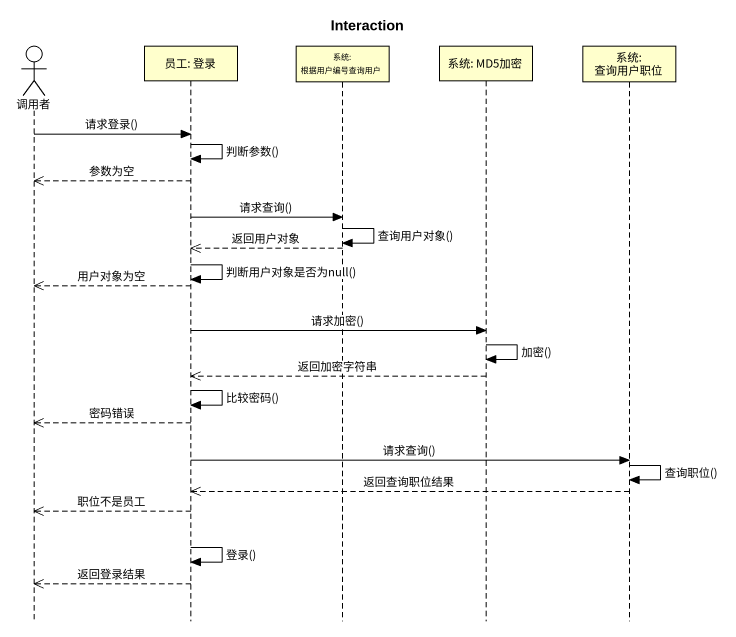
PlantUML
@startuml
title Interaction
hide footbox
actor 调用者
participant "员工: 登录" as 员工_登录
participant "系统: 根据用户编号查询用户" as 系统_根据用户编号查询用户
participant "系统: MD5加密" as 系统_MD5加密
participant "系统: 查询用户职位" as 系统_查询用户职位

调用者 -> 员工_登录 : 请求登录()
员工_登录 -> 员工_登录 : 判断参数()
员工_登录 -->> 调用者 : 参数为空
员工_登录 -> 系统_根据用户编号查询用户 : 请求查询()
系统_根据用户编号查询用户 -> 系统_根据用户编号查询用户 : 查询用户对象()
系统_根据用户编号查询用户 -->> 员工_登录 : 返回用户对象
员工_登录 -> 员工_登录 : 判断用户对象是否为null()
员工_登录 -->> 调用者 : 用户对象为空
员工_登录 -> 系统_MD5加密 : 请求加密()
系统_MD5加密 -> 系统_MD5加密 : 加密()
系统_MD5加密 -->> 员工_登录 : 返回加密字符串
员工_登录 -> 员工_登录 : 比较密码()
员工_登录 -->> 调用者 : 密码错误
员工_登录 -> 系统_查询用户职位 : 请求查询()
系统_查询用户职位 -> 系统_查询用户职位 : 查询职位()
系统_查询用户职位 -->> 员工_登录 : 返回查询职位结果
员工_登录 -->> 调用者 : 职位不是员工
员工_登录 -> 员工_登录 : 登录()
员工_登录 -->> 调用者 : 返回登录结果
@enduml
